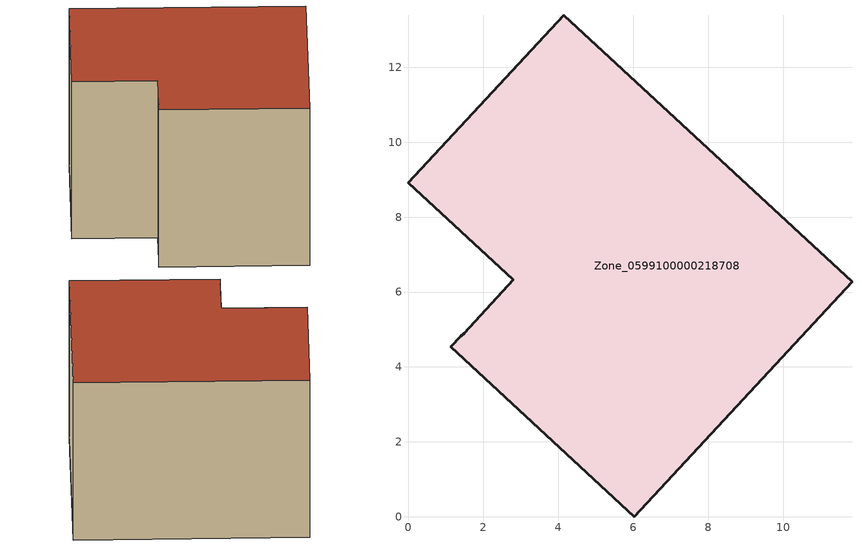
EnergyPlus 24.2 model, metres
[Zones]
Zone_0599100000218708
 floor ground (C_G): 11.84,6.28 6.03,0 1.13,4.54 1.4,4.83 1.48,4.9 2.8,6.33 0,8.92 4.15,13.39 z0
 wall outside (C_F): 6.03,0 11.84,6.28 4.15,13.39 0,8.92 2.8,6.33 1.48,4.9 1.4,4.83 1.13,4.54 6.03,0 z0:8.19
 roof outside (C_R): 1.4,4.83 1.13,4.54 6.03,0 11.84,6.28 4.15,13.39 0,8.92 2.8,6.33 1.48,4.9 z8.19
[BUILDING]
Pand.0599100000218708: North Axis=0; Terrain=City; Loads Convergence Tolerance Value=0.04; Temperature Convergence Tolerance Value=0.4; Solar Distribution=FullExterior; Maximum Number of Warmup Days=25; Minimum Number of Warmup Days=1
[Site:Location]
Rotterdam.The.Hague.AP_ZH_NLD Design_Conditions: Latitude=51.96; Longitude=4.45; Time Zone=1; Elevation=-4.5
[SITE:GROUNDTEMPERATURE:BUILDINGSURFACE]
18, 18, 18, 18, 18, 18, 18, 18, 18, 18, 18, 18
[MATERIAL] Thermal Absorptance=0.9; Solar Absorptance=0.7; Visible Absorptance=0.7
Name | Roughness | Thickness | Conductivity | Density | Specific Heat
G.TI.1946-1964 | MediumSmooth | 0.15 | 1 | 540 | 1210
F.TI.1946-1964 | Rough | 0.3 | 0.857143 | 1920 | 840
R.TI.1946-1964 | MediumRough | 0.2 | 0.277778 | 1500 | 1000
[CONSTRUCTION]
C_G: G.TI.1946-1964
C_F: F.TI.1946-1964
C_R: R.TI.1946-1964
[ZONE]
Zone_0599100000218708: Type=1; Multiplier=1; Ceiling Height=Autocalculate; Volume=Autocalculate; Floor Area=autocalculate; Part of Total Floor Area=Yes
[ZONEINFILTRATION:DESIGNFLOWRATE]
Infil_Zone_0599100000218708: Zone or ZoneList or Space or SpaceList=Zone_0599100000218708; Schedule=AlwaysOn; Design Flow Rate Calculation Method=Flow/Area; Flow Rate per Floor Area=0.003; Constant Term Coefficient=1; Temperature Term Coefficient=0; Velocity Term Coefficient=0; Velocity Squared Term Coefficient=0
[HVACTEMPLATE:ZONE:IDEALLOADSAIRSYSTEM]
Zone_0599100000218708: Maximum Heating Supply Air Temperature=50; Minimum Cooling Supply Air Temperature=13; Maximum Heating Supply Air Humidity Ratio=0.0156; Minimum Cooling Supply Air Humidity Ratio=0.0077; Heating Limit=NoLimit; Cooling Limit=NoLimit; Dehumidification Control Type=ConstantSensibleHeatRatio; Cooling Sensible Heat Ratio=0.7; Dehumidification Setpoint=60; Humidification Control Type=None; Humidification Setpoint=30; Outdoor Air Method=None; Outdoor Air Flow Rate per Person=0.00944; Outdoor Air Flow Rate per Zone Floor Area=0; Outdoor Air Flow Rate per Zone=0; Demand Controlled Ventilation Type=None; Outdoor Air Economizer Type=NoEconomizer; Heat Recovery Type=None; Sensible Heat Recovery Effectiveness=0.7; Latent Heat Recovery Effectiveness=0.65
[ZONECONTROL:THERMOSTAT]
ThermostatControl_Zone_0599100000218708: Zone or ZoneList=Zone_0599100000218708; Control Type Schedule=DualSetpointControlType; Control 1=Thermostat_Zone_0599100000218708; Temperature Difference Between Cutout And Setpoint=0
[THERMOSTATSETPOINT:DUALSETPOINT]
Thermostat_Zone_0599100000218708: Heating Setpoint Temperature Schedule=HeatingSetpoint_Zone_0599100000218708; Cooling Setpoint Temperature Schedule=CoolingSetpoint_Zone_0599100000218708
[SCHEDULE:COMPACT]
HeatingSetpoint_Zone_0599100000218708: Through: 12/31, For: AllDays, Until: 24:00, 21
CoolingSetpoint_Zone_0599100000218708: Through: 12/31, For: AllDays, Until: 24:00, 24
DualSetpointControlType: Through: 12/31, For: AllDays, Until: 24:00, 4
AlwaysOn: Through: 12/31, For: AllDays, Until: 24:00, 1
